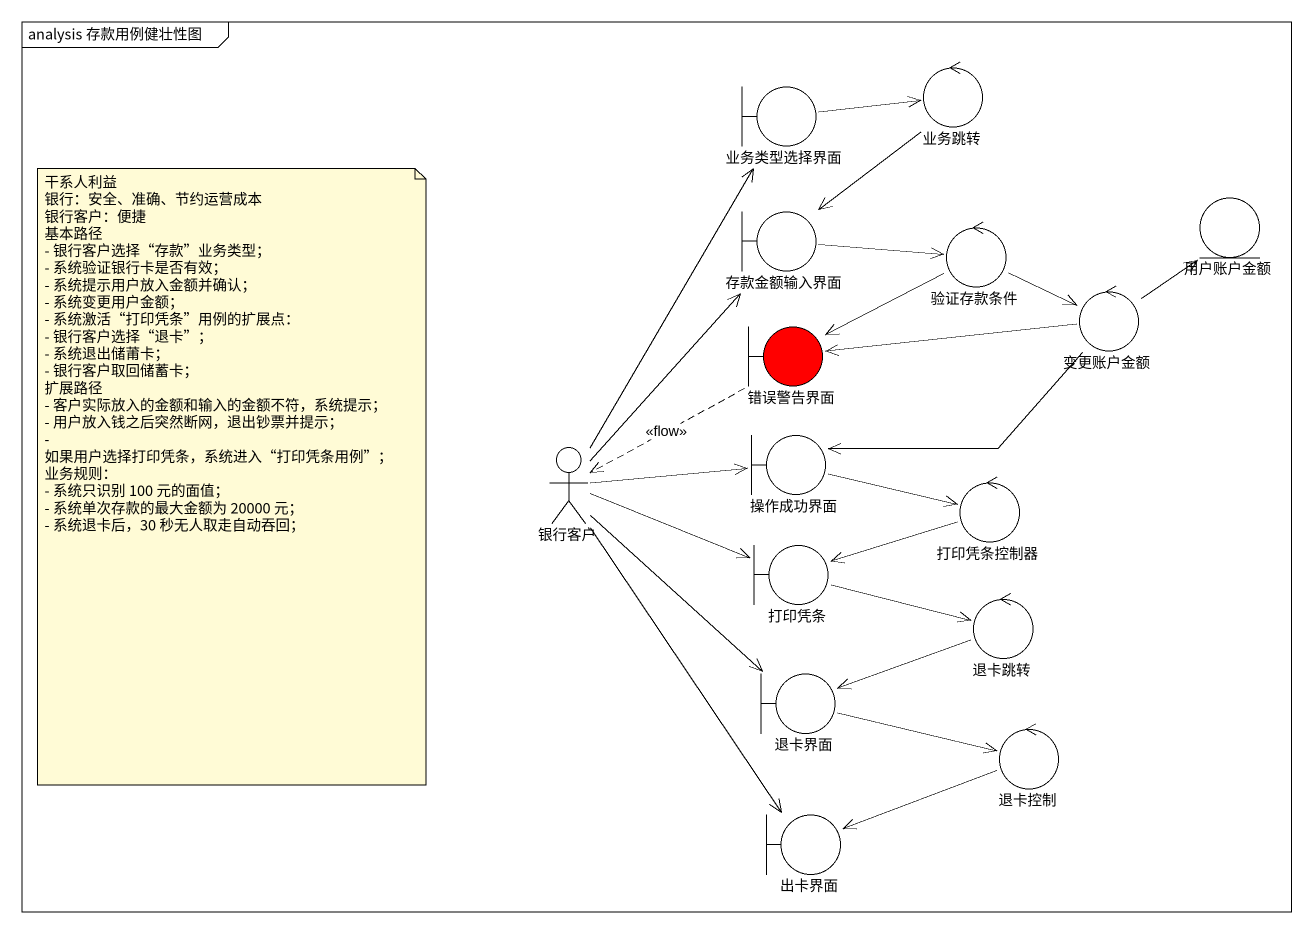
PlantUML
@startuml
mainframe analysis 存款用例健壮性图
control 业务跳转
boundary 业务类型选择界面
entity 用户账户金额
boundary 存款金额输入界面
control 验证存款条件
boundary 错误警告界面 #FF0000
control 变更账户金额
actor 银行客户
boundary 操作成功界面
control 打印凭条控制器
boundary 打印凭条
control 退卡跳转
boundary 退卡界面
control 退卡控制
boundary 出卡界面
业务跳转 --> 存款金额输入界面
业务类型选择界面 -right-> 业务跳转
存款金额输入界面 -right-> 验证存款条件
验证存款条件 -left-> 错误警告界面
验证存款条件 -right-> 变更账户金额
错误警告界面 ..> 银行客户 : <<flow>>
变更账户金额 -up-> 用户账户金额
变更账户金额 -left-> 错误警告界面
变更账户金额 -left-> 操作成功界面
银行客户 -up-> 业务类型选择界面
银行客户 -up-> 存款金额输入界面
银行客户 -right-> 操作成功界面
银行客户 -right-> 打印凭条
银行客户 --> 退卡界面
银行客户 --> 出卡界面
操作成功界面 -right-> 打印凭条控制器
打印凭条控制器 -left-> 打印凭条
打印凭条 -right-> 退卡跳转
退卡跳转 -left-> 退卡界面
退卡界面 -right-> 退卡控制
退卡控制 -left-> 出卡界面
note as N1
  干系人利益
  银行：安全、准确、节约运营成本
  银行客户：便捷
  基本路径
  - 银行客户选择“存款”业务类型；
  - 系统验证银行卡是否有效；
  - 系统提示用户放入金额并确认；
  - 系统变更用户金额；
  - 系统激活“打印凭条”用例的扩展点：
  - 银行客户选择“退卡”；
  - 系统退出储莆卡；
  - 银行客户取回储蓄卡；
  扩展路径
  - 客户实际放入的金额和输入的金额不符，系统提示；
  - 用户放入钱之后突然断网，退出钞票并提示；
  - 如果用户选择打印凭条，系统进入“打印凭条用例”；
  业务规则：
  - 系统只识别 100 元的面值；
  - 系统单次存款的最大金额为 20000 元；
  - 系统退卡后，30 秒无人取走自动吞回；
end note
@enduml
